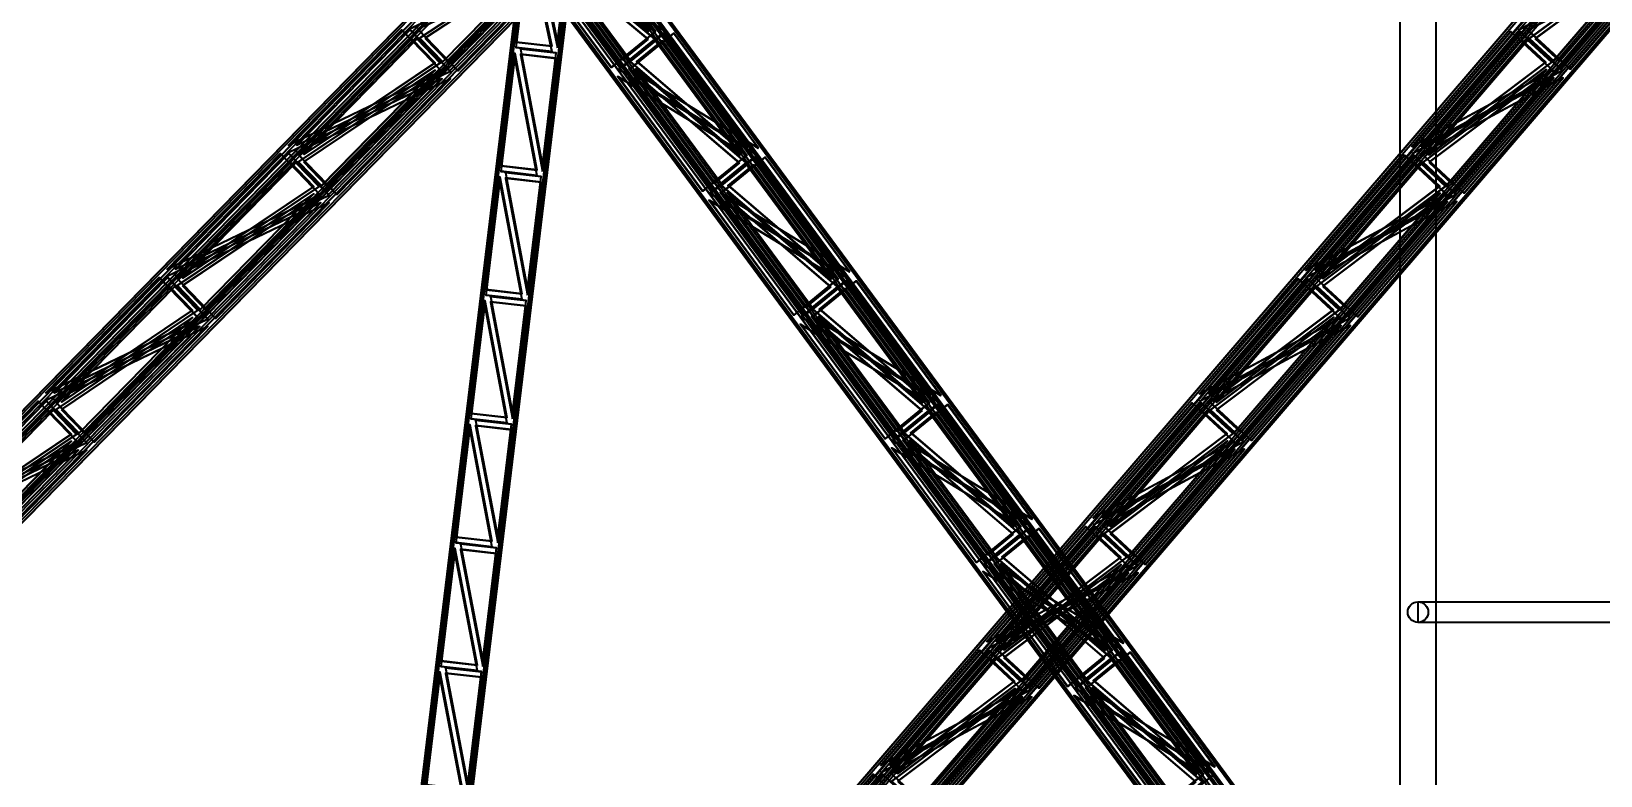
# Model space of a CAD drawing. Header units: millimetres. Extents: x -84906 to 117550, y -3000 to 338000.
# Drawn here: x -14127 to -403, y 58569 to 65083 of the extents above; entities that cross this region are included whole.
import ezdxf

# ---------------------------------------------------------------- set-up
doc = ezdxf.new("R2010")
doc.units = ezdxf.units.MM
for name, color, linetype, lineweight in [('D-STR-CORE', 7, 'Continuous', 25), ('D-STR-DIM', 7, 'Continuous', 13), ('D-STR-STRC', 7, 'Continuous', 25)]:
    doc.layers.add(name, color=color, linetype=linetype, lineweight=lineweight)
doc.styles.add('OpenSansCondensed-Light', font='OpenSansCondensed-Light.ttf')
doc.styles.add('TOWER_UNICODE', font='Arial Unicode.ttf')
doc.dimstyles.new('EZDXF', dxfattribs={"dimtxt": 0.25, "dimasz": 0.175, "dimexe": 0.375, "dimexo": 0.125, "dimgap": 0.1, "dimtad": 1, "dimlfac": 100, "dimzin": 12, "dimdsep": 46, "dimtxsty": 'OpenSansCondensed-Light', "dimblk": 'ARCHTICK', "dimcen": 2.5, "dimazin": 3, "dimtfac": 0.5, "dimtmove": 2, "dimatfit": 3})

# ---------------------------------------------------------------- blocks, each defined once
blk = doc.blocks.new('_ARCHTICK')
at = {"color": 0, "linetype": 'BYBLOCK', "const_width": 0.15}
blk.add_lwpolyline([(-0.5, -0.5), (0.5, 0.5)], dxfattribs=at)

msp = doc.modelspace()

# ---------------------------------------------------------------- linework, layer by layer
at = {"layer": 'D-STR-CORE'}
for points in [[(-2160, 18300), (-1840, 18300), (-1840, 224550), (-2160, 224550)], [(-2160, 18300), (-1840, 18300), (-1840, 224550), (-2160, 224550)], [(-2000, 60090), (2000, 60090), (2000, 59910), (-2000, 59910)], [(2000, 59910), (-2000, 59910), (-2000, 60090), (2000, 60090)]]:
    msp.add_lwpolyline(points, close=True, dxfattribs=at)
msp.add_circle((-2000, 60000), 90, dxfattribs=at)
at = {"layer": 'D-STR-STRC'}
for points in [[(-22559.7, 53227.2), (-9838.7, 66227.2)], [(-22546, 53213), (-9825, 66213)], [(-22483, 53227.2), (-9762, 66227.2)], [(-22471.3, 53149.1), (-9750.3, 66149.1)], [(-22469.4, 53213), (-9748.4, 66213)], [(-22421, 53149.1), (-9700, 66149.1)], [(-11424.6, 53212.9), (-273.3, 66212.9)], [(-11410.2, 53199.6), (-259, 66199.6)], [(-11337.9, 53212.9), (-186.6, 66212.9)], [(-11323.5, 53199.6), (-172.2, 66199.6)], [(175.5, 53183.9), (-9406.1, 66183.9)], [(190.5, 53196.1), (-9391.1, 66196.1)], [(275.1, 53183.9), (-9306.5, 66183.9)], [(290.1, 53196.1), (-9291.5, 66196.1)], [(-22457.6, 53134.9), (-9736.6, 66134.9)], [(-22407.3, 53134.9), (-9686.3, 66134.9)], [(-11369.8, 53050.8), (-9800.1, 66050.8)], [(-11369.8, 53050.8), (-9800.1, 66050.8)], [(-11349.9, 53048.5), (-9780.2, 66048.5)], [(-11349.9, 53048.5), (-9780.2, 66048.5)], [(-11330.6, 53139.7), (-179.4, 66139.7)], [(-11316.3, 53126.4), (-165, 66126.4)], [(-11273.7, 53139.7), (-122.5, 66139.7)], [(-11259.4, 53126.4), (-108.1, 66126.4)], [(110, 53116.4), (-9471.6, 66116.4)], [(125, 53128.7), (-9456.6, 66128.7)], [(175.4, 53116.4), (-9406.2, 66116.4)], [(190.4, 53128.7), (-9391.2, 66128.7)], [(-11369.8, 52999.1), (-9800.1, 65999.1)], [(-11369.8, 52999.1), (-9800.1, 65999.1)], [(-11349.9, 52996.8), (-9780.2, 65996.8)], [(-11349.9, 52996.8), (-9780.2, 65996.8)], [(-11043.2, 52873.6), (108.1, 65873.6)], [(-10986.3, 52873.6), (165, 65873.6)], [(-10952.6, 53003.2), (-9382.9, 66003.2)], [(-10952.6, 53003.2), (-9382.9, 66003.2)], [(-10952.6, 52951.5), (-9382.9, 65951.5)], [(-10952.6, 52951.5), (-9382.9, 65951.5)], [(-10932.8, 53000.9), (-9363.1, 66000.9)], [(-10932.8, 53000.9), (-9363.1, 66000.9)], [(-10932.8, 52949.2), (-9363.1, 65949.2)], [(-10932.8, 52949.2), (-9363.1, 65949.2)], [(-175.4, 52883.6), (-9756.9, 65883.6)], [(-110, 52883.6), (-9691.5, 65883.6)], [(-22197.8, 52865.1), (-9476.8, 65865.1)], [(-22184.1, 52850.9), (-9463.1, 65850.9)], [(-22147.5, 52865.1), (-9426.5, 65865.1)], [(-22135.8, 52787), (-9414.8, 65787)], [(-22133.8, 52850.9), (-9412.8, 65850.9)], [(-22122.1, 52772.8), (-9401.1, 65772.8)], [(-22059.1, 52787), (-9338.1, 65787)], [(-22045.4, 52772.8), (-9324.4, 65772.8)], [(-11028.8, 52860.3), (122.5, 65860.3)], [(-10979, 52800.4), (172.2, 65800.4)], [(-10971.9, 52860.3), (179.4, 65860.3)], [(-10964.7, 52787.1), (186.6, 65787.1)], [(-10892.3, 52800.4), (259, 65800.4)], [(-10878, 52787.1), (273.3, 65787.1)], [(-290.1, 52803.9), (-9871.7, 65803.9)], [(-275.1, 52816.1), (-9856.7, 65816.1)], [(-190.5, 52803.9), (-9772, 65803.9)], [(-190.4, 52871.3), (-9771.9, 65871.3)], [(-175.5, 52816.1), (-9757, 65816.1)], [(-125, 52871.3), (-9706.6, 65871.3)]]:
    msp.add_lwpolyline(points, dxfattribs=at)
for points in [[(-22559.7, 53227.2), (-22122.1, 52772.8), (-9401.1, 65772.8), (-9838.7, 66227.2)], [(-22555.9, 53227.2), (-22118.2, 52772.8), (-9397.3, 65772.8), (-9834.9, 66227.2)], [(-22486.9, 53227.2), (-22049.2, 52772.8), (-9328.2, 65772.8), (-9765.9, 66227.2)], [(-22483, 53227.2), (-22045.4, 52772.8), (-9324.4, 65772.8), (-9762, 66227.2)], [(-22471.3, 53149.1), (-22184.1, 52850.9), (-9463.1, 65850.9), (-9750.3, 66149.1)], [(-22467.5, 53149.1), (-22180.3, 52850.9), (-9459.3, 65850.9), (-9746.5, 66149.1)], [(-22424.8, 53149.1), (-22137.6, 52850.9), (-9416.6, 65850.9), (-9703.8, 66149.1)], [(-22421, 53149.1), (-22133.8, 52850.9), (-9412.8, 65850.9), (-9700, 66149.1)], [(-11424.6, 53212.9), (-10964.7, 52787.1), (186.6, 65787.1), (-273.3, 66212.9)], [(-11420.3, 53212.9), (-10960.3, 52787.1), (190.9, 65787.1), (-269, 66212.9)], [(-11342.2, 53212.9), (-10882.3, 52787.1), (269, 65787.1), (-190.9, 66212.9)], [(-11337.9, 53212.9), (-10878, 52787.1), (273.3, 65787.1), (-186.6, 66212.9)], [(190.5, 53196.1), (-290.1, 52803.9), (-9871.7, 65803.9), (-9391.1, 66196.1)], [(195.5, 53196.1), (-285.1, 52803.9), (-9866.7, 65803.9), (-9386.1, 66196.1)], [(285.1, 53196.1), (-195.5, 52803.9), (-9777, 65803.9), (-9296.4, 66196.1)], [(290.1, 53196.1), (-190.5, 52803.9), (-9772, 65803.9), (-9291.5, 66196.1)], [(-10932.8, 53000.9), (-11369.8, 53050.8), (-9800.1, 66050.8), (-9363.1, 66000.9)], [(-10932.8, 53000.9), (-11369.8, 53050.8), (-9800.1, 66050.8), (-9363.1, 66000.9)], [(-10932.8, 52997.1), (-11369.8, 53047), (-9800.1, 66047), (-9363.1, 65997.1)], [(-10932.8, 52997.1), (-11369.8, 53047), (-9800.1, 66047), (-9363.1, 65997.1)], [(-11330.6, 53139.7), (-11028.8, 52860.3), (122.5, 65860.3), (-179.4, 66139.7)], [(-11326.3, 53139.7), (-11024.5, 52860.3), (126.8, 65860.3), (-175, 66139.7)], [(-11278.1, 53139.7), (-10976.2, 52860.3), (175, 65860.3), (-126.8, 66139.7)], [(-11273.7, 53139.7), (-10971.9, 52860.3), (179.4, 65860.3), (-122.5, 66139.7)], [(125, 53128.7), (-190.4, 52871.3), (-9771.9, 65871.3), (-9456.6, 66128.7)], [(130, 53128.7), (-185.4, 52871.3), (-9767, 65871.3), (-9451.6, 66128.7)], [(185.4, 53128.7), (-130, 52871.3), (-9711.5, 65871.3), (-9396.2, 66128.7)], [(190.4, 53128.7), (-125, 52871.3), (-9706.6, 65871.3), (-9391.2, 66128.7)], [(-8730.4, 65078.1), (-9428.4, 66025.2), (-9649.9, 65844.4)], [(-8725.4, 65078.1), (-9423.4, 66025.2), (-9644.9, 65844.4)], [(-8670, 65078.1), (-9368, 66025.2), (-9589.5, 65844.4)], [(-8665, 65078.1), (-9363, 66025.2), (-9584.5, 65844.4)], [(-10932.8, 52953), (-11369.8, 53002.9), (-9800.1, 66002.9), (-9363.1, 65953)], [(-10932.8, 52953), (-11369.8, 53002.9), (-9800.1, 66002.9), (-9363.1, 65953)], [(-10932.8, 52949.2), (-11369.8, 52999.1), (-9800.1, 65999.1), (-9363.1, 65949.2)], [(-10932.8, 52949.2), (-11369.8, 52999.1), (-9800.1, 65999.1), (-9363.1, 65949.2)], [(-9575.1, 64953.7), (-9887.9, 64989.4), (-9777.2, 65906.2)], [(-9575.1, 64953.7), (-9887.9, 64989.4), (-9777.2, 65906.2)], [(-9575.1, 64950), (-9887.9, 64985.7), (-9777.2, 65902.5)], [(-9575.1, 64950), (-9887.9, 64985.7), (-9777.2, 65902.5)], [(-9525.2, 64992.1), (-9414.4, 65908.9), (-9727.3, 65944.6)], [(-9525.2, 64992.1), (-9414.4, 65908.9), (-9727.3, 65944.6)], [(-9525.2, 64988.3), (-9414.4, 65905.1), (-9727.3, 65940.8)], [(-9525.2, 64988.3), (-9414.4, 65905.1), (-9727.3, 65940.8)], [(-9525.2, 64944.2), (-9414.4, 65861), (-9727.3, 65896.7)], [(-9525.2, 64944.2), (-9414.4, 65861), (-9727.3, 65896.7)], [(-9525.2, 64940.4), (-9414.4, 65857.2), (-9727.3, 65892.9)], [(-9525.2, 64940.4), (-9414.4, 65857.2), (-9727.3, 65892.9)], [(-10733.3, 65024.8), (-10531.6, 64815.4), (-9590.4, 65777.2)], [(-10729.5, 65024.8), (-10527.8, 64815.4), (-9586.6, 65777.2)], [(-10686.8, 65024.8), (-10485.1, 64815.4), (-9543.9, 65777.2)], [(-10683, 65024.8), (-10481.3, 64815.4), (-9540.1, 65777.2)], [(-9575.1, 64905.9), (-9887.9, 64941.5), (-9777.2, 65858.3)], [(-9575.1, 64905.9), (-9887.9, 64941.5), (-9777.2, 65858.3)], [(-9575.1, 64902.1), (-9887.9, 64937.8), (-9777.2, 65854.6)], [(-9575.1, 64902.1), (-9887.9, 64937.8), (-9777.2, 65854.6)], [(-8737.9, 65015), (-8959.5, 64834.2), (-9657.5, 65781.2)], [(-8733, 65015), (-8954.5, 64834.2), (-9652.5, 65781.2)], [(-8677.5, 65015), (-8899.1, 64834.2), (-9597.1, 65781.2)], [(-8672.6, 65015), (-8894.1, 64834.2), (-9592.1, 65781.2)], [(-1029.9, 65020.4), (-817.9, 64824.1), (0.9, 65778.6)], [(-1025.6, 65020.4), (-813.6, 64824.1), (5.2, 65778.6)], [(-977.4, 65020.4), (-765.4, 64824.1), (53.4, 65778.6)], [(-973, 65020.4), (-761, 64824.1), (57.8, 65778.6)], [(-10821.7, 65102.9), (-10469.6, 64737.3), (-9528.4, 65699.1)], [(-10817.9, 65102.9), (-10465.7, 64737.3), (-9524.5, 65699.1)], [(-10748.9, 65102.9), (-10396.7, 64737.3), (-9455.5, 65699.1)], [(-10745.1, 65102.9), (-10392.9, 64737.3), (-9451.7, 65699.1)], [(-8672.5, 65082.4), (-9059.2, 64766.8), (-9757.2, 65713.8)], [(-8667.5, 65082.4), (-9054.2, 64766.8), (-9752.2, 65713.8)], [(-8577.8, 65082.4), (-8964.5, 64766.8), (-9662.5, 65713.8)], [(-8572.8, 65082.4), (-8959.6, 64766.8), (-9657.6, 65713.8)], [(-1123.9, 65093.5), (-753.8, 64750.9), (65, 65705.5)], [(-1119.6, 65093.5), (-749.5, 64750.9), (69.3, 65705.5)], [(-1041.5, 65093.5), (-671.4, 64750.9), (147.4, 65705.5)], [(-1037.2, 65093.5), (-667.1, 64750.9), (151.7, 65705.5)], [(-11881.6, 64083.2), (-10890.4, 65096.1), (-10538.2, 64730.5)], [(-11877.7, 64083.2), (-10886.6, 65096.1), (-10534.4, 64730.5)], [(-11808.7, 64083.2), (-10817.6, 65096.1), (-10465.4, 64730.5)], [(-11804.9, 64083.2), (-10813.7, 65096.1), (-10461.6, 64730.5)], [(-7866.4, 64062.2), (-8606.7, 65066.5), (-8993.4, 64750.9)], [(-7861.4, 64062.2), (-8601.7, 65066.5), (-8988.4, 64750.9)], [(-7771.8, 64062.2), (-8512, 65066.5), (-8898.7, 64750.9)], [(-7766.8, 64062.2), (-8507, 65066.5), (-8893.7, 64750.9)], [(-2056.7, 64073.7), (-1191.5, 65082.4), (-821.4, 64739.8)], [(-2052.4, 64073.7), (-1187.1, 65082.4), (-817, 64739.8)], [(-1974.3, 64073.7), (-1109.1, 65082.4), (-739, 64739.8)], [(-1970, 64073.7), (-1104.7, 65082.4), (-734.6, 64739.8)], [(-11793.2, 64005.1), (-10802, 65018), (-10600.3, 64808.6)], [(-11789.3, 64005.1), (-10798.2, 65018), (-10596.5, 64808.6)], [(-11746.7, 64005.1), (-10755.5, 65018), (-10553.8, 64808.6)], [(-11742.9, 64005.1), (-10751.7, 65018), (-10550, 64808.6)], [(-9656, 63908.8), (-9536.8, 64895.5), (-9849.7, 64931.2)], [(-9656, 63908.8), (-9536.8, 64895.5), (-9849.7, 64931.2)], [(-9656, 63905), (-9536.8, 64891.8), (-9849.7, 64927.5)], [(-9656, 63905), (-9536.8, 64891.8), (-9849.7, 64927.5)], [(-7931.9, 63994.8), (-8672.1, 64999.1), (-8893.6, 64818.3)], [(-7926.9, 63994.8), (-8667.1, 64999.1), (-8888.7, 64818.3)], [(-7871.5, 63994.8), (-8611.7, 64999.1), (-8833.2, 64818.3)], [(-7866.5, 63994.8), (-8606.7, 64999.1), (-8828.3, 64818.3)], [(-1962.7, 64000.6), (-1097.5, 65009.2), (-885.5, 64813)], [(-1958.4, 64000.6), (-1093.2, 65009.2), (-881.2, 64813)], [(-1910.2, 64000.6), (-1044.9, 65009.2), (-832.9, 64813)], [(-1905.8, 64000.6), (-1040.6, 65009.2), (-828.6, 64813)], [(-9705.9, 63870.4), (-10018.8, 63906.1), (-9899.6, 64892.9)], [(-9705.9, 63870.4), (-10018.8, 63906.1), (-9899.6, 64892.9)], [(-9705.9, 63866.7), (-10018.8, 63902.3), (-9899.6, 64889.1)], [(-9705.9, 63866.7), (-10018.8, 63902.3), (-9899.6, 64889.1)], [(-9705.9, 63822.5), (-10018.8, 63858.2), (-9899.6, 64845)], [(-9705.9, 63822.5), (-10018.8, 63858.2), (-9899.6, 64845)], [(-9705.9, 63818.8), (-10018.8, 63854.5), (-9899.6, 64841.2)], [(-9705.9, 63818.8), (-10018.8, 63854.5), (-9899.6, 64841.2)], [(-9656, 63860.9), (-9536.8, 64847.7), (-9849.7, 64883.3)], [(-9656, 63860.9), (-9536.8, 64847.7), (-9849.7, 64883.3)], [(-9656, 63857.1), (-9536.8, 64843.9), (-9849.7, 64879.6)], [(-9656, 63857.1), (-9536.8, 64843.9), (-9849.7, 64879.6)], [(-11881.8, 64019.5), (-11529.6, 63653.9), (-10538.5, 64666.8)], [(-11878, 64019.5), (-11525.8, 63653.9), (-10534.7, 64666.8)], [(-11809, 64019.5), (-11456.8, 63653.9), (-10465.6, 64666.8)], [(-11805.1, 64019.5), (-11453, 63653.9), (-10461.8, 64666.8)], [(-11793.4, 63941.4), (-11591.7, 63732), (-10600.5, 64744.9)], [(-11789.6, 63941.4), (-11587.9, 63732), (-10596.7, 64744.9)], [(-11746.9, 63941.4), (-11545.2, 63732), (-10554, 64744.9)], [(-11743.1, 63941.4), (-11541.4, 63732), (-10550.2, 64744.9)], [(-7874, 63999.1), (-8260.7, 63683.5), (-9000.9, 64687.8)], [(-7869, 63999.1), (-8255.7, 63683.5), (-8996, 64687.8)], [(-7779.4, 63999.1), (-8166.1, 63683.5), (-8906.3, 64687.8)], [(-7774.4, 63999.1), (-8161.1, 63683.5), (-8901.3, 64687.8)], [(-7939.5, 63931.7), (-8161, 63750.9), (-8901.2, 64755.2)], [(-7934.5, 63931.7), (-8156, 63750.9), (-8896.2, 64755.2)], [(-7879.1, 63931.7), (-8100.6, 63750.9), (-8840.8, 64755.2)], [(-7874.1, 63931.7), (-8095.6, 63750.9), (-8835.8, 64755.2)], [(-2053.2, 64010.2), (-1683.1, 63667.6), (-817.8, 64676.3)], [(-2048.8, 64010.2), (-1678.7, 63667.6), (-813.5, 64676.3)], [(-1970.8, 64010.2), (-1600.7, 63667.6), (-735.5, 64676.3)], [(-1966.5, 64010.2), (-1596.4, 63667.6), (-731.1, 64676.3)], [(-1959.2, 63937), (-1747.2, 63740.8), (-882, 64749.4)], [(-1954.9, 63937), (-1742.9, 63740.8), (-877.7, 64749.4)], [(-1906.6, 63937), (-1694.6, 63740.8), (-829.4, 64749.4)], [(-1902.3, 63937), (-1690.3, 63740.8), (-825.1, 64749.4)], [(-12941.6, 62999.8), (-11950.5, 64012.7), (-11598.3, 63647.1)], [(-12937.8, 62999.8), (-11946.7, 64012.7), (-11594.5, 63647.1)], [(-12868.8, 62999.8), (-11877.6, 64012.7), (-11525.5, 63647.1)], [(-12865, 62999.8), (-11873.8, 64012.7), (-11521.7, 63647.1)], [(-7068, 62978.9), (-7808.2, 63983.2), (-8194.9, 63667.6)], [(-7063, 62978.9), (-7803.2, 63983.2), (-8189.9, 63667.6)], [(-6973.3, 62978.9), (-7713.5, 63983.2), (-8100.2, 63667.6)], [(-6968.3, 62978.9), (-7708.5, 63983.2), (-8095.3, 63667.6)], [(-2986, 62990.4), (-2120.7, 63999.1), (-1750.6, 63656.5)], [(-2981.6, 62990.4), (-2116.4, 63999.1), (-1746.3, 63656.5)], [(-2903.6, 62990.4), (-2038.4, 63999.1), (-1668.3, 63656.5)], [(-2899.3, 62990.4), (-2034, 63999.1), (-1663.9, 63656.5)], [(-12853.3, 62921.7), (-11862.1, 63934.6), (-11660.4, 63725.2)], [(-12849.4, 62921.7), (-11858.3, 63934.6), (-11656.5, 63725.2)], [(-12806.8, 62921.7), (-11815.6, 63934.6), (-11613.9, 63725.2)], [(-12802.9, 62921.7), (-11811.8, 63934.6), (-11610.1, 63725.2)], [(-9786.8, 62825.4), (-9667.6, 63812.2), (-9980.5, 63847.9)], [(-9786.8, 62825.4), (-9667.6, 63812.2), (-9980.5, 63847.9)], [(-9786.8, 62821.7), (-9667.6, 63808.5), (-9980.5, 63844.1)], [(-9786.8, 62821.7), (-9667.6, 63808.5), (-9980.5, 63844.1)], [(-7133.4, 62911.5), (-7873.7, 63915.8), (-8095.2, 63735)], [(-7128.5, 62911.5), (-7868.7, 63915.8), (-8090.2, 63735)], [(-7073, 62911.5), (-7813.3, 63915.8), (-8034.8, 63735)], [(-7068.1, 62911.5), (-7808.3, 63915.8), (-8029.8, 63735)], [(-2892, 62917.2), (-2026.8, 63925.9), (-1814.8, 63729.6)], [(-2887.7, 62917.2), (-2022.4, 63925.9), (-1810.4, 63729.6)], [(-2839.4, 62917.2), (-1974.2, 63925.9), (-1762.2, 63729.6)], [(-2835.1, 62917.2), (-1969.9, 63925.9), (-1757.9, 63729.6)], [(-9836.7, 62787.1), (-10149.6, 62822.8), (-10030.4, 63809.6)], [(-9836.7, 62787.1), (-10149.6, 62822.8), (-10030.4, 63809.6)], [(-9836.7, 62783.3), (-10149.6, 62819), (-10030.4, 63805.8)], [(-9836.7, 62783.3), (-10149.6, 62819), (-10030.4, 63805.8)], [(-9836.7, 62739.2), (-10149.6, 62774.9), (-10030.4, 63761.7)], [(-9836.7, 62739.2), (-10149.6, 62774.9), (-10030.4, 63761.7)], [(-9836.7, 62735.4), (-10149.6, 62771.1), (-10030.4, 63757.9)], [(-9836.7, 62735.4), (-10149.6, 62771.1), (-10030.4, 63757.9)], [(-9786.8, 62777.5), (-9667.6, 63764.3), (-9980.5, 63800)], [(-9786.8, 62777.5), (-9667.6, 63764.3), (-9980.5, 63800)], [(-9786.8, 62773.8), (-9667.6, 63760.6), (-9980.5, 63796.3)], [(-9786.8, 62773.8), (-9667.6, 63760.6), (-9980.5, 63796.3)], [(-12941.9, 62936.2), (-12589.7, 62570.6), (-11598.6, 63583.5)], [(-12938.1, 62936.2), (-12585.9, 62570.6), (-11594.7, 63583.5)], [(-12869.1, 62936.2), (-12516.9, 62570.6), (-11525.7, 63583.5)], [(-12865.2, 62936.2), (-12513.1, 62570.6), (-11521.9, 63583.5)], [(-12853.5, 62858.1), (-12651.8, 62648.7), (-11660.6, 63661.6)], [(-12849.7, 62858.1), (-12647.9, 62648.7), (-11656.8, 63661.6)], [(-12807, 62858.1), (-12605.3, 62648.7), (-11614.1, 63661.6)], [(-12803.2, 62858.1), (-12601.5, 62648.7), (-11610.3, 63661.6)], [(-7075.5, 62915.8), (-7462.3, 62600.1), (-8202.5, 63604.4)], [(-7070.6, 62915.8), (-7457.3, 62600.1), (-8197.5, 63604.4)], [(-6980.9, 62915.8), (-7367.6, 62600.1), (-8107.8, 63604.4)], [(-7141, 62848.3), (-7362.5, 62667.5), (-8102.8, 63671.9)], [(-6975.9, 62915.8), (-7362.6, 62600.1), (-8102.8, 63604.4)], [(-7136, 62848.3), (-7357.6, 62667.5), (-8097.8, 63671.9)], [(-7080.6, 62848.3), (-7302.1, 62667.5), (-8042.4, 63671.9)], [(-7075.6, 62848.3), (-7297.2, 62667.5), (-8037.4, 63671.9)], [(-2982.4, 62926.9), (-2612.3, 62584.2), (-1747.1, 63592.9)], [(-2978.1, 62926.9), (-2608, 62584.2), (-1742.8, 63592.9)], [(-2900.1, 62926.9), (-2530, 62584.2), (-1664.7, 63592.9)], [(-2895.7, 62926.9), (-2525.6, 62584.2), (-1660.4, 63592.9)], [(-2888.5, 62853.7), (-2676.5, 62657.4), (-1811.3, 63666.1)], [(-2884.2, 62853.7), (-2672.2, 62657.4), (-1806.9, 63666.1)], [(-2835.9, 62853.7), (-2623.9, 62657.4), (-1758.7, 63666.1)], [(-2831.6, 62853.7), (-2619.6, 62657.4), (-1754.4, 63666.1)], [(-14001.7, 61916.5), (-13010.6, 62929.4), (-12658.4, 62563.8)], [(-13997.9, 61916.5), (-13006.7, 62929.4), (-12654.6, 62563.8)], [(-13928.9, 61916.5), (-12937.7, 62929.4), (-12585.6, 62563.8)], [(-13925.1, 61916.5), (-12933.9, 62929.4), (-12581.7, 62563.8)], [(-6269.5, 61895.6), (-7009.7, 62899.9), (-7396.4, 62584.2)], [(-6264.5, 61895.6), (-7004.7, 62899.9), (-7391.5, 62584.2)], [(-6174.8, 61895.6), (-6915.1, 62899.9), (-7301.8, 62584.2)], [(-6169.9, 61895.6), (-6910.1, 62899.9), (-7296.8, 62584.2)], [(-3915.2, 61907.1), (-3050, 62915.8), (-2679.9, 62573.1)], [(-3910.9, 61907.1), (-3045.7, 62915.8), (-2675.6, 62573.1)], [(-3832.9, 61907.1), (-2967.6, 62915.8), (-2597.5, 62573.1)], [(-3828.5, 61907.1), (-2963.3, 62915.8), (-2593.2, 62573.1)], [(-13913.3, 61838.4), (-12922.2, 62851.3), (-12720.5, 62641.9)], [(-13909.5, 61838.4), (-12918.3, 62851.3), (-12716.6, 62641.9)], [(-13866.9, 61838.4), (-12875.7, 62851.3), (-12674, 62641.9)], [(-13863, 61838.4), (-12871.9, 62851.3), (-12670.1, 62641.9)], [(-9967.5, 61703.7), (-10280.4, 61739.4), (-10161.2, 62726.2)], [(-9967.5, 61703.7), (-10280.4, 61739.4), (-10161.2, 62726.2)], [(-9967.5, 61700), (-10280.4, 61735.7), (-10161.2, 62722.5)], [(-9967.5, 61700), (-10280.4, 61735.7), (-10161.2, 62722.5)], [(-9917.6, 61742.1), (-9798.4, 62728.9), (-10111.3, 62764.6)], [(-9917.6, 61742.1), (-9798.4, 62728.9), (-10111.3, 62764.6)], [(-9917.6, 61738.3), (-9798.4, 62725.1), (-10111.3, 62760.8)], [(-9917.6, 61738.3), (-9798.4, 62725.1), (-10111.3, 62760.8)], [(-9917.6, 61694.2), (-9798.4, 62681), (-10111.3, 62716.7)], [(-9917.6, 61694.2), (-9798.4, 62681), (-10111.3, 62716.7)], [(-6335, 61828.1), (-7075.2, 62832.5), (-7296.7, 62651.7)], [(-6330, 61828.1), (-7070.2, 62832.5), (-7291.7, 62651.7)], [(-6274.6, 61828.1), (-7014.8, 62832.5), (-7236.3, 62651.7)], [(-6269.6, 61828.1), (-7009.8, 62832.5), (-7231.3, 62651.7)], [(-3821.3, 61833.9), (-2956.1, 62842.6), (-2744.1, 62646.3)], [(-3817, 61833.9), (-2951.7, 62842.6), (-2739.7, 62646.3)], [(-3768.7, 61833.9), (-2903.5, 62842.6), (-2691.5, 62646.3)], [(-3764.4, 61833.9), (-2899.1, 62842.6), (-2687.1, 62646.3)], [(-9967.5, 61655.9), (-10280.4, 61691.5), (-10161.2, 62678.3)], [(-9967.5, 61655.9), (-10280.4, 61691.5), (-10161.2, 62678.3)], [(-9967.5, 61652.1), (-10280.4, 61687.8), (-10161.2, 62674.6)], [(-9967.5, 61652.1), (-10280.4, 61687.8), (-10161.2, 62674.6)], [(-9917.6, 61690.4), (-9798.4, 62677.2), (-10111.3, 62712.9)], [(-9917.6, 61690.4), (-9798.4, 62677.2), (-10111.3, 62712.9)], [(-6342.6, 61765), (-6564.1, 61584.2), (-7304.3, 62588.5)], [(-6337.6, 61765), (-6559.1, 61584.2), (-7299.3, 62588.5)], [(-6282.2, 61765), (-6503.7, 61584.2), (-7243.9, 62588.5)], [(-6277.2, 61765), (-6498.7, 61584.2), (-7238.9, 62588.5)], [(-3817.8, 61770.4), (-3605.8, 61574.1), (-2740.5, 62582.8)], [(-3813.4, 61770.4), (-3601.4, 61574.1), (-2736.2, 62582.8)], [(-3765.2, 61770.4), (-3553.2, 61574.1), (-2688, 62582.8)], [(-3760.9, 61770.4), (-3548.9, 61574.1), (-2683.6, 62582.8)], [(-14002, 61852.9), (-13649.8, 61487.3), (-12658.7, 62500.2)], [(-13998.1, 61852.9), (-13646, 61487.3), (-12654.8, 62500.2)], [(-13929.1, 61852.9), (-13577, 61487.3), (-12585.8, 62500.2)], [(-13925.3, 61852.9), (-13573.1, 61487.3), (-12582, 62500.2)], [(-13913.6, 61774.8), (-13711.9, 61565.4), (-12720.7, 62578.3)], [(-13909.7, 61774.8), (-13708, 61565.4), (-12716.9, 62578.3)], [(-13867.1, 61774.8), (-13665.4, 61565.4), (-12674.2, 62578.3)], [(-13863.3, 61774.8), (-13661.5, 61565.4), (-12670.4, 62578.3)], [(-6277.1, 61832.4), (-6663.8, 61516.8), (-7404, 62521.1)], [(-6272.1, 61832.4), (-6658.8, 61516.8), (-7399, 62521.1)], [(-6182.4, 61832.4), (-6569.1, 61516.8), (-7309.4, 62521.1)], [(-6177.4, 61832.4), (-6564.2, 61516.8), (-7304.4, 62521.1)], [(-3911.7, 61843.5), (-3541.6, 61500.9), (-2676.4, 62509.6)], [(-3907.4, 61843.5), (-3537.3, 61500.9), (-2672.1, 62509.6)], [(-3829.3, 61843.5), (-3459.2, 61500.9), (-2594, 62509.6)], [(-3825, 61843.5), (-3454.9, 61500.9), (-2589.7, 62509.6)], [(-15061.8, 60833.2), (-14070.7, 61846.1), (-13718.5, 61480.5)], [(-15058, 60833.2), (-14066.8, 61846.1), (-13714.7, 61480.5)], [(-14989, 60833.2), (-13997.8, 61846.1), (-13645.7, 61480.5)], [(-14985.1, 60833.2), (-13994, 61846.1), (-13641.8, 61480.5)], [(-14973.4, 60755.1), (-13982.3, 61768), (-13780.5, 61558.6)], [(-14969.6, 60755.1), (-13978.4, 61768), (-13776.7, 61558.6)], [(-14926.9, 60755.1), (-13935.8, 61768), (-13734.1, 61558.6)], [(-14923.1, 60755.1), (-13931.9, 61768), (-13730.2, 61558.6)], [(-5471, 60812.2), (-6211.3, 61816.5), (-6598, 61500.9)], [(-5466.1, 60812.2), (-6206.3, 61816.5), (-6593, 61500.9)], [(-5376.4, 60812.2), (-6116.6, 61816.5), (-6503.3, 61500.9)], [(-5371.4, 60812.2), (-6111.6, 61816.5), (-6498.3, 61500.9)], [(-4844.5, 60823.7), (-3979.3, 61832.4), (-3609.2, 61489.8)], [(-4840.2, 60823.7), (-3974.9, 61832.4), (-3604.8, 61489.8)], [(-4762.1, 60823.7), (-3896.9, 61832.4), (-3526.8, 61489.8)], [(-4757.8, 60823.7), (-3892.6, 61832.4), (-3522.5, 61489.8)], [(-4750.6, 60750.6), (-3885.3, 61759.2), (-3673.3, 61563)], [(-4746.2, 60750.6), (-3881, 61759.2), (-3669, 61563)], [(-4698, 60750.6), (-3832.8, 61759.2), (-3620.8, 61563)], [(-4693.7, 60750.6), (-3828.4, 61759.2), (-3616.4, 61563)], [(-10098.3, 60620.4), (-10411.2, 60656.1), (-10292, 61642.9)], [(-10098.3, 60620.4), (-10411.2, 60656.1), (-10292, 61642.9)], [(-10098.3, 60616.7), (-10411.2, 60652.3), (-10292, 61639.1)], [(-10098.3, 60616.7), (-10411.2, 60652.3), (-10292, 61639.1)], [(-10048.4, 60658.8), (-9929.2, 61645.5), (-10242.1, 61681.2)], [(-10048.4, 60658.8), (-9929.2, 61645.5), (-10242.1, 61681.2)], [(-10048.4, 60655), (-9929.2, 61641.8), (-10242.1, 61677.5)], [(-10048.4, 60655), (-9929.2, 61641.8), (-10242.1, 61677.5)], [(-10048.4, 60610.9), (-9929.2, 61597.7), (-10242.1, 61633.3)], [(-10048.4, 60610.9), (-9929.2, 61597.7), (-10242.1, 61633.3)], [(-10048.4, 60607.1), (-9929.2, 61593.9), (-10242.1, 61629.6)], [(-10048.4, 60607.1), (-9929.2, 61593.9), (-10242.1, 61629.6)], [(-5536.5, 60744.8), (-6276.7, 61749.1), (-6498.3, 61568.3)], [(-5531.5, 60744.8), (-6271.8, 61749.1), (-6493.3, 61568.3)], [(-5476.1, 60744.8), (-6216.3, 61749.1), (-6437.8, 61568.3)], [(-5471.1, 60744.8), (-6211.3, 61749.1), (-6432.9, 61568.3)], [(-14973.7, 60691.4), (-14771.9, 60482), (-13780.8, 61494.9)], [(-14969.8, 60691.4), (-14768.1, 60482), (-13776.9, 61494.9)], [(-14927.2, 60691.4), (-14725.5, 60482), (-13734.3, 61494.9)], [(-14923.3, 60691.4), (-14721.6, 60482), (-13730.5, 61494.9)], [(-10098.3, 60572.5), (-10411.2, 60608.2), (-10292, 61595)], [(-10098.3, 60572.5), (-10411.2, 60608.2), (-10292, 61595)], [(-10098.3, 60568.8), (-10411.2, 60604.5), (-10292, 61591.2)], [(-10098.3, 60568.8), (-10411.2, 60604.5), (-10292, 61591.2)], [(-5544.1, 60681.7), (-5765.6, 60500.9), (-6505.8, 61505.2)], [(-5539.1, 60681.7), (-5760.6, 60500.9), (-6500.9, 61505.2)], [(-5483.7, 60681.7), (-5705.2, 60500.9), (-6445.4, 61505.2)], [(-5478.7, 60681.7), (-5700.2, 60500.9), (-6440.4, 61505.2)], [(-4747, 60687), (-4535, 60490.8), (-3669.8, 61499.4)], [(-4742.7, 60687), (-4530.7, 60490.8), (-3665.5, 61499.4)], [(-4694.5, 60687), (-4482.5, 60490.8), (-3617.2, 61499.4)], [(-4690.1, 60687), (-4478.1, 60490.8), (-3612.9, 61499.4)], [(-15062.1, 60769.5), (-14709.9, 60403.9), (-13718.7, 61416.8)], [(-15058.2, 60769.5), (-14706.1, 60403.9), (-13714.9, 61416.8)], [(-14989.2, 60769.5), (-14637.1, 60403.9), (-13645.9, 61416.8)], [(-14985.4, 60769.5), (-14633.2, 60403.9), (-13642.1, 61416.8)], [(-5478.6, 60749.1), (-5865.3, 60433.5), (-6605.6, 61437.8)], [(-5473.6, 60749.1), (-5860.4, 60433.5), (-6600.6, 61437.8)], [(-5384, 60749.1), (-5770.7, 60433.5), (-6510.9, 61437.8)], [(-5379, 60749.1), (-5765.7, 60433.5), (-6505.9, 61437.8)], [(-4841, 60760.2), (-4470.9, 60417.6), (-3605.7, 61426.3)], [(-4836.7, 60760.2), (-4466.6, 60417.6), (-3601.3, 61426.3)], [(-4758.6, 60760.2), (-4388.5, 60417.6), (-3523.3, 61426.3)], [(-4754.3, 60760.2), (-4384.2, 60417.6), (-3518.9, 61426.3)], [(-4672.6, 59728.9), (-5412.8, 60733.2), (-5799.5, 60417.6)], [(-4667.6, 59728.9), (-5407.8, 60733.2), (-5794.5, 60417.6)], [(-5773.8, 59740.4), (-4908.6, 60749.1), (-4538.5, 60406.5)], [(-5769.5, 59740.4), (-4904.2, 60749.1), (-4534.1, 60406.5)], [(-4577.9, 59728.9), (-5318.1, 60733.2), (-5704.9, 60417.6)], [(-4572.9, 59728.9), (-5313.2, 60733.2), (-5699.9, 60417.6)], [(-4738, 59661.5), (-5478.3, 60665.8), (-5699.8, 60485)], [(-4733.1, 59661.5), (-5473.3, 60665.8), (-5694.8, 60485)], [(-5691.4, 59740.4), (-4826.2, 60749.1), (-4456.1, 60406.5)], [(-5687.1, 59740.4), (-4821.8, 60749.1), (-4451.7, 60406.5)], [(-5679.8, 59667.2), (-4814.6, 60675.9), (-4602.6, 60479.6)], [(-5675.5, 59667.2), (-4810.3, 60675.9), (-4598.3, 60479.6)], [(-4677.6, 59661.5), (-5417.9, 60665.8), (-5639.4, 60485)], [(-4672.7, 59661.5), (-5412.9, 60665.8), (-5634.4, 60485)], [(-5627.3, 59667.2), (-4762, 60675.9), (-4550, 60479.6)], [(-5622.9, 59667.2), (-4757.7, 60675.9), (-4545.7, 60479.6)], [(-10229.1, 59537.1), (-10542, 59572.8), (-10422.8, 60559.6)], [(-10229.1, 59537.1), (-10542, 59572.8), (-10422.8, 60559.6)], [(-10229.1, 59533.3), (-10542, 59569), (-10422.8, 60555.8)], [(-10229.1, 59533.3), (-10542, 59569), (-10422.8, 60555.8)], [(-10179.2, 59575.4), (-10060, 60562.2), (-10372.9, 60597.9)], [(-10179.2, 59575.4), (-10060, 60562.2), (-10372.9, 60597.9)], [(-10179.2, 59571.7), (-10060, 60558.5), (-10372.9, 60594.1)], [(-10179.2, 59571.7), (-10060, 60558.5), (-10372.9, 60594.1)], [(-10179.2, 59527.5), (-10060, 60514.3), (-10372.9, 60550)], [(-10179.2, 59527.5), (-10060, 60514.3), (-10372.9, 60550)], [(-10179.2, 59523.8), (-10060, 60510.6), (-10372.9, 60546.3)], [(-10179.2, 59523.8), (-10060, 60510.6), (-10372.9, 60546.3)], [(-10229.1, 59489.2), (-10542, 59524.9), (-10422.8, 60511.7)], [(-10229.1, 59489.2), (-10542, 59524.9), (-10422.8, 60511.7)], [(-10229.1, 59485.4), (-10542, 59521.1), (-10422.8, 60507.9)], [(-10229.1, 59485.4), (-10542, 59521.1), (-10422.8, 60507.9)], [(-4745.6, 59598.3), (-4967.1, 59417.5), (-5707.4, 60421.9)], [(-4740.6, 59598.3), (-4962.2, 59417.5), (-5702.4, 60421.9)], [(-5676.3, 59603.7), (-5464.3, 59407.4), (-4599.1, 60416.1)], [(-5672, 59603.7), (-5460, 59407.4), (-4594.7, 60416.1)], [(-4685.2, 59598.3), (-4906.7, 59417.5), (-5647, 60421.9)], [(-4680.2, 59598.3), (-4901.8, 59417.5), (-5642, 60421.9)], [(-5623.7, 59603.7), (-5411.7, 59407.4), (-4546.5, 60416.1)], [(-5619.4, 59603.7), (-5407.4, 59407.4), (-4542.2, 60416.1)], [(-4680.2, 59665.8), (-5066.9, 59350.1), (-5807.1, 60354.4)], [(-4675.2, 59665.8), (-5061.9, 59350.1), (-5802.1, 60354.4)], [(-5770.3, 59676.9), (-5400.2, 59334.2), (-4534.9, 60342.9)], [(-5765.9, 59676.9), (-5395.8, 59334.2), (-4530.6, 60342.9)], [(-4585.5, 59665.8), (-4972.2, 59350.1), (-5712.4, 60354.4)], [(-4580.5, 59665.8), (-4967.2, 59350.1), (-5707.5, 60354.4)], [(-5687.9, 59676.9), (-5317.8, 59334.2), (-4452.6, 60342.9)], [(-5683.5, 59676.9), (-5313.5, 59334.2), (-4448.2, 60342.9)], [(-6703.1, 58657.1), (-5837.8, 59665.8), (-5467.7, 59323.1)], [(-6698.7, 58657.1), (-5833.5, 59665.8), (-5463.4, 59323.1)], [(-6620.7, 58657.1), (-5755.4, 59665.8), (-5385.3, 59323.1)], [(-6616.3, 58657.1), (-5751.1, 59665.8), (-5381, 59323.1)], [(-6609.1, 58583.9), (-5743.9, 59592.6), (-5531.9, 59396.3)], [(-6604.8, 58583.9), (-5739.5, 59592.6), (-5527.5, 59396.3)], [(-6556.5, 58583.9), (-5691.3, 59592.6), (-5479.3, 59396.3)], [(-6552.2, 58583.9), (-5687, 59592.6), (-5475, 59396.3)], [(-3874.1, 58645.6), (-4614.3, 59649.9), (-5001, 59334.2)], [(-3869.1, 58645.6), (-4609.3, 59649.9), (-4996.1, 59334.2)], [(-3779.5, 58645.6), (-4519.7, 59649.9), (-4906.4, 59334.2)], [(-3774.5, 58645.6), (-4514.7, 59649.9), (-4901.4, 59334.2)], [(-3939.6, 58578.1), (-4679.8, 59582.5), (-4901.3, 59401.7)], [(-3934.6, 58578.1), (-4674.8, 59582.5), (-4896.3, 59401.7)], [(-3879.2, 58578.1), (-4619.4, 59582.5), (-4840.9, 59401.7)], [(-3874.2, 58578.1), (-4614.4, 59582.5), (-4835.9, 59401.7)], [(-10359.9, 58453.7), (-10672.8, 58489.4), (-10553.6, 59476.2)], [(-10359.9, 58453.7), (-10672.8, 58489.4), (-10553.6, 59476.2)], [(-10359.9, 58450), (-10672.8, 58485.7), (-10553.6, 59472.5)], [(-10359.9, 58450), (-10672.8, 58485.7), (-10553.6, 59472.5)], [(-10359.9, 58405.9), (-10672.8, 58441.5), (-10553.6, 59428.3)], [(-10359.9, 58405.9), (-10672.8, 58441.5), (-10553.6, 59428.3)], [(-10359.9, 58402.1), (-10672.8, 58437.8), (-10553.6, 59424.6)], [(-10359.9, 58402.1), (-10672.8, 58437.8), (-10553.6, 59424.6)], [(-10310, 58492.1), (-10190.9, 59478.9), (-10503.7, 59514.6)], [(-10310, 58492.1), (-10190.9, 59478.9), (-10503.7, 59514.6)], [(-10310, 58488.3), (-10190.9, 59475.1), (-10503.7, 59510.8)], [(-10310, 58488.3), (-10190.9, 59475.1), (-10503.7, 59510.8)], [(-10310, 58444.2), (-10190.9, 59431), (-10503.7, 59466.7)], [(-10310, 58444.2), (-10190.9, 59431), (-10503.7, 59466.7)], [(-10310, 58440.4), (-10190.9, 59427.2), (-10503.7, 59462.9)], [(-10310, 58440.4), (-10190.9, 59427.2), (-10503.7, 59462.9)], [(-6605.6, 58520.4), (-6393.6, 58324.1), (-5528.4, 59332.8)], [(-6601.3, 58520.4), (-6389.3, 58324.1), (-5524, 59332.8)], [(-6553, 58520.4), (-6341, 58324.1), (-5475.8, 59332.8)], [(-6548.7, 58520.4), (-6336.7, 58324.1), (-5471.4, 59332.8)], [(-3947.2, 58515), (-4168.7, 58334.2), (-4908.9, 59338.5)], [(-3942.2, 58515), (-4163.7, 58334.2), (-4903.9, 59338.5)], [(-3886.8, 58515), (-4108.3, 58334.2), (-4848.5, 59338.5)], [(-3881.8, 58515), (-4103.3, 58334.2), (-4843.5, 59338.5)], [(-6699.5, 58593.5), (-6329.4, 58250.9), (-5464.2, 59259.6)], [(-6695.2, 58593.5), (-6325.1, 58250.9), (-5459.9, 59259.6)], [(-6617.2, 58593.5), (-6247.1, 58250.9), (-5381.8, 59259.6)], [(-6612.8, 58593.5), (-6242.7, 58250.9), (-5377.5, 59259.6)], [(-3881.7, 58582.4), (-4268.4, 58266.8), (-5008.6, 59271.1)], [(-3876.7, 58582.4), (-4263.4, 58266.8), (-5003.6, 59271.1)], [(-3787, 58582.4), (-4173.8, 58266.8), (-4914, 59271.1)], [(-3782.1, 58582.4), (-4168.8, 58266.8), (-4909, 59271.1)], [(-7632.3, 57573.7), (-6767.1, 58582.4), (-6397, 58239.8)], [(-7628, 57573.7), (-6762.8, 58582.4), (-6392.7, 58239.8)], [(-7550, 57573.7), (-6684.7, 58582.4), (-6314.6, 58239.8)], [(-7545.6, 57573.7), (-6680.4, 58582.4), (-6310.3, 58239.8)]]:
    msp.add_lwpolyline(points, close=True, dxfattribs=at)

# ---------------------------------------------------------------- dimensions: what is measured, and where the dimension line sits
at = {"layer": 'D-STR-DIM'}
msp.add_linear_dim(base=(-79000, 0), p1=(0, 0), p2=(0, 333000), angle=90, dimstyle='EZDXF', override={"dimtxt": 4200, "dimasz": 1875, "dimexe": 1050, "dimexo": 900, "dimgap": 1050, "dimtad": 1, "dimdec": 0, "dimlfac": 1, "dimlunit": 2, "dimtxsty": 'TOWER_UNICODE', "dimclrd": 7, "dimclre": 7, "dimclrt": 7}, dxfattribs=at).render()

doc.saveas('drawing.dxf')
